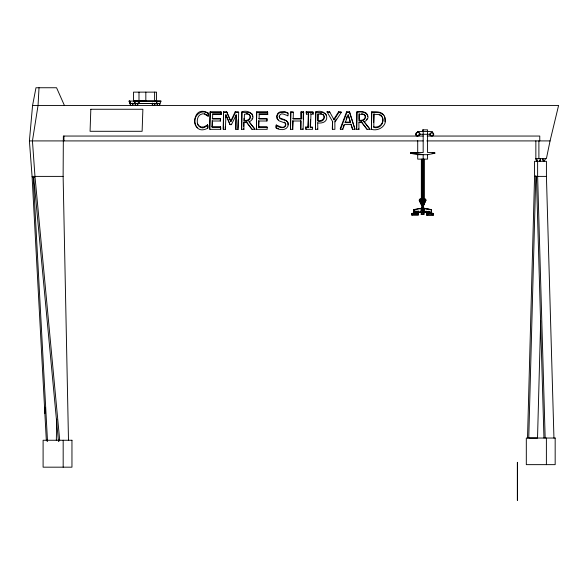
<?xml version="1.0" encoding="UTF-8"?>
<svg xmlns="http://www.w3.org/2000/svg" width="588" height="588" viewBox="0 0 588 588"><rect width="100%" height="100%" fill="white"/><g stroke="black" fill="none" stroke-linecap="round" stroke-linejoin="round"><path stroke-width="0.88" d="M68.487 440.258L63.122 176.393L63.357 136.048L423.154 136.048M139.003 101.018L138.996 103.503L138.996 92.132M430.24 212.871L433.209 213.503L433.43 215.083L426.609 215.083L426.822 213.495L430.291 212.937L430.225 212.341M426.778 213.959L430.195 213.069L429.924 213.37M426.837 215.083L426.844 213.841M429.784 213.121L432.988 213.576L433.26 214.921L426.969 214.921L427.153 213.628M535.793 176.393L535.8 175.761L528.752 438.038L537.528 438.038L540.673 320.519M44.872 413.408L44.989 407.205M56.33 440.258L56.742 419.178M527.524 438.038L534.573 176.393L534.543 161.31L546.421 161.31L546.421 176.393L553.947 438.038M197.311 123.318L198.413 125.45L201.067 127.037L203.985 126.905L207.579 124.943L207.777 128.169C190.291 137.614 190.769 103.532 207.99 112.947L208.284 113.484C209.416 119.504 204.683 112.117 201.809 114.079C198.744 114.697 197.289 117.99 197.274 120.856C197.068 123.62 198.354 126.979 201.361 127.574C204.146 129.514 209.254 122.238 207.777 128.169M208.189 116.203L207.99 112.947M220.794 127.317L212.261 127.317L212.481 121.01L220.426 121.01L220.493 119.011L212.547 119.011L212.709 114.359L221.235 114.359L221.014 111.816L210.181 111.816L209.6 128.787L209.894 129.323L220.721 129.323L220.5 126.78L211.967 126.78L212.187 120.481M209.894 129.323L210.181 111.816M220.5 126.78L220.721 129.323M221.235 114.359L221.014 111.816M223.55 111.816L223.264 129.323L225.41 129.323L225.917 114.697L230.055 124.649L231.451 124.649L236.303 114.697L235.803 129.323L238.111 129.323L238.691 112.352L238.397 111.816L235.193 111.816L230.694 121.268L226.689 111.816L223.55 111.816L223.264 129.323M225.182 126.957L225.41 129.323M225.498 117.821L225.586 115.079M235.979 115.079L235.803 129.323M237.846 127.89L238.118 119.856M255.038 129.323L249.121 121.936C258.191 117.071 249.532 108.964 241.911 111.816L241.624 129.323L243.924 129.323L243.866 122.039L246.49 122.039L252.046 129.323L255.038 129.323L248.827 121.4M241.624 129.323L241.911 111.816M243.719 126.258L243.866 122.039M244.218 120.694L244.439 114.293C252.825 111.735 251.789 123.083 244.218 120.694L243.991 118.328M267.76 114.359L267.466 113.822L258.933 113.822L259.227 114.359L267.76 114.359L267.533 111.816L256.699 111.816L256.412 129.323L267.246 129.323L267.018 126.78L258.492 126.78L258.705 120.481M256.412 129.323L256.699 111.816M267.312 127.317L258.786 127.317L258.999 121.01L266.945 121.01L267.018 119.011L266.724 118.475L258.771 118.475M259.227 114.359L259.065 119.011L267.018 119.011M266.724 118.475L266.945 121.01M267.466 113.822L267.533 111.816M279.557 117.843C283.291 119.393 290.34 120.658 287.841 126.449C285.731 130.609 279.954 130.102 276.404 128.309L276.11 127.772C274.545 121.15 282.828 131.139 285.334 125.457L285.518 123.384M276.404 128.309L276.206 124.943M279.44 117.629L279.609 115.579C281.814 110.39 289.362 119.276 288.032 113.139L285.364 111.793L280.292 111.86A5.571 5.358 -28.8 0 0 277.646 113.646L276.625 116.365L277.492 119.357M290.795 111.816L290.501 129.323L292.809 129.323L293.096 121.01L301.063 121.01L300.777 129.323L303.085 129.323L303.665 112.352L303.371 111.816L301.071 111.816L301.13 119.011L293.162 119.011L293.39 112.352L293.096 111.816L290.795 111.816L290.501 129.323M292.545 127.956L292.802 120.481M300.769 120.481L300.777 129.323M301.13 119.011L301.071 111.816M303.129 118.96L303.371 111.816M305.686 127.052L305.981 127.589L308.193 127.589L307.899 127.052L305.686 127.052L305.922 129.323L312.647 129.323L312.412 127.052L310.199 127.052L310.449 119.849M310.662 113.55L310.956 114.087L313.169 114.087L312.934 111.816L306.208 111.816L306.444 114.087L308.656 114.087L308.193 127.589M305.922 129.323L305.981 127.589M306.444 114.087L306.208 111.816M307.899 127.052L308.362 113.55L308.656 114.087M312.706 127.589L310.493 127.589L310.956 114.087M318.005 122.995C331.698 124.237 328.031 108.155 315.778 111.816L315.484 129.323L317.792 129.323L317.711 122.458M315.484 129.323L315.778 111.816M317.807 119.687L318.012 113.756L318.071 121.069C325.656 123.296 326.891 111.999 318.306 114.293M332.595 129.323L332.551 121.518L332.301 128.787L332.595 129.323L334.895 129.323L334.859 121.275L336.285 119.092M367.618 116.424C367.721 110.912 360.562 111.654 356.931 111.816L356.644 129.323L358.945 129.323L358.886 122.039L361.517 122.039L367.066 129.323L370.058 129.323L363.854 121.4L370.058 129.323M356.644 129.323L356.931 111.816M358.981 119.246L359.172 113.756L359.246 120.694C363.31 122.451 367.816 117.512 364.185 114.337M384.611 116.571C382.575 111.33 376.32 111.624 371.719 111.816L371.432 129.323C379.48 131.881 388.874 124.333 384.317 116.042M371.432 129.323L371.719 111.816M373.659 122.48L373.961 113.756L373.806 127.383C381.84 129.977 386.83 117.945 379.319 114.307M39.021 87.744L38.051 105.436L32.443 140.914L34.971 176.393L59.704 440.258L58.499 441.559L33.766 177.694L34.971 176.393M63.122 176.393L32.075 176.393L33.281 177.635L47.525 441.5L46.32 440.258L32.075 176.393L29.4 140.914L32.575 105.436L35.986 87.744L56.558 87.744L64.408 105.436M417.892 131.44L417.892 132.506A1.771 1.757 -90 0 1 419.648 134.277L418.957 135.167L419.193 134.277M414.841 213.084L415.415 213.326M415.378 213.326L414.959 213.209M416.12 211.731L415.863 211.114M416.385 211.467L415.856 211.055M418.678 211.459L418.075 211.68L418.031 211.195M417.267 214.252L417.62 214.252M418.516 211.68L418.002 211.276M418.002 211.121L418.502 211.621M419.244 208.711L421.104 208.784A1.61 1.595 -90 0 0 422.691 210.386A1.595 1.58 -90 0 0 424.315 208.784L425.947 208.696M422.449 204.705L422.875 204.146M422.272 208.666L422.441 209.093M423.117 208.894L423.007 208.468M423.029 211.276L422.787 211.709L422.427 211.371M423.132 211.371L422.515 211.68M428.042 214.252L427.63 214.363L428.005 214.517M429.96 213.37L430.1 213.473M432.298 214.576L432.202 214.208M287.892 124.943L287.87 122.495M384.883 121.789L384.692 116.983M32.575 105.436L558.6 105.436L550.059 140.914L546.399 158.65L535.484 158.65L536.763 161.31M411.666 213.87L415.084 212.782L417.928 213.326A0.904 0.897 -90 0 1 418.487 213.87L418.487 214.995L411.666 214.995L412.115 213.348M411.894 214.995C411.247 211.974 416.517 212.834 418.002 213.745M415.26 212.937L417.884 213.481A0.742 0.735 -90 0 1 418.296 213.87L418.303 214.84L412.026 214.84L412.276 213.554M413.136 214.282L412.725 214.223L412.952 214.583M421.17 213.929L421.184 213.878A0.911 0.904 -90 0 0 421.692 214.502M411.857 213.848L414.871 212.966M426.815 213.826L430.026 212.871M155.96 100.996L160.98 101.107L160.09 103.584L155.96 103.584M343.091 127.206L343.958 124.832M342.811 129.323L344.539 124.582L351.161 124.582L352.572 129.323L355.005 129.323L349.448 111.816L346.611 111.816L340.187 128.787L340.481 129.323L342.811 129.323L342.517 128.787M346.134 118.916L347.008 116.52M345.252 122.657L348.184 114.653L350.588 122.657L345.252 122.657L344.958 122.12L350.294 122.12L350.588 122.657M340.481 129.323L346.905 112.352L346.611 111.816M416.466 211.467L416.032 211.731M421.118 208.439L421.251 208.115A1.33 1.316 -90 0 1 422.044 207.498M421.427 208.115A3.631 3.602 90 0 0 422.015 205.69L423.264 205.69A5.924 5.865 90 0 0 423.838 208.115L424.029 208.439A1.33 1.316 -90 0 1 422.757 210.114A1.33 1.316 -90 0 1 421.42 208.439L421.552 208.115A3.631 3.602 -90 0 0 422.133 205.69M423.139 205.69A5.924 5.865 90 0 0 423.713 208.115L423.897 208.115A1.33 1.316 -90 0 0 421.611 208.115L421.478 208.439A1.33 1.316 -90 0 0 422.757 210.114A1.33 1.316 -90 0 0 423.963 208.439M422.316 208.556C421.809 209.982 423.705 208.123 422.191 208.556M422.353 211.276L423.117 211.276M424.345 211.195L424.396 211.121M424.984 211.459L424.389 211.68M427.66 214.252L428.064 214.304M430.284 213.37L430.085 213.069M432.165 214.252L432.548 214.252M251.973 118.879L252.296 118.137M425.293 199.545L423.566 203.566A1.242 1.227 90 0 1 423.015 205.653L422.743 205.69M425.058 199.038A1.661 1.646 90 0 1 425.859 200.324L423.639 205.072L425.991 200.317A1.661 1.646 90 0 0 425.183 199.038L420.089 199.038A1.573 1.558 -90 0 0 419.193 200.317L421.633 205.072L419.325 200.317A1.573 1.558 -90 0 1 420.222 199.038M235.193 111.816L235.487 112.352L230.988 121.797L226.689 111.816M544.209 161.31L545.488 158.65M422.008 199.038L420.229 202.441M422.934 199.038L420.692 203.389M423.86 199.038L421.148 204.337M421.405 204.448A1.242 1.227 90 0 0 422.324 205.653A1.242 1.227 90 0 1 422.699 203.213L424.779 199.038M420.618 199.038L419.494 200.934M421.353 199.038L419.847 201.655M338.592 111.816L333.8 119.305L334.094 119.842L338.886 112.352L341.334 112.352L341.04 111.816L338.592 111.816L338.886 112.352M335.153 121.812L341.334 112.352M366.544 119.54L366.993 118.879M419.413 135.167L417.892 136.048A1.771 1.757 -90 0 1 416.135 134.277L415.679 134.277M415.723 211.188L416.48 211.371M417.95 211.195L418.678 211.276M417.237 214.252L417.649 214.252M422.882 209.093L422.882 208.468L422.382 208.468M423.007 209.093L423.073 208.556M130.896 103.172L130.668 103.422A1.308 1.294 -90 0 0 131.594 105.487L131.933 105.472A1.308 1.294 -90 0 0 132.719 103.348L132.476 103.113M135.438 103.231L135.321 103.363A1.308 1.294 -90 0 0 135.924 105.348M135.696 103.231L135.578 103.363A1.308 1.294 -90 0 0 136.512 105.421L136.85 105.414A1.308 1.294 -90 0 0 137.636 103.29L137.577 103.231M152.527 103.216L152.468 103.267A1.308 1.294 -90 0 0 152.931 105.296M152.777 103.216L152.718 103.267A1.308 1.294 -90 0 0 153.505 105.392L153.843 105.406A1.308 1.294 -90 0 0 154.776 103.341L154.659 103.216M157.356 103.378L157.415 103.319A1.308 1.294 -90 0 0 157.819 105.399M157.856 103.143L157.606 103.378A1.308 1.294 -90 0 0 158.392 105.502L158.731 105.509A1.308 1.294 -90 0 0 159.664 103.451L159.429 103.201M422.948 204.705L422.478 204.793L422.875 204.756M417.274 214.208L417.37 214.576M424.315 211.121L424.823 211.063M427.696 214.208L427.696 214.473M364.148 121.936C373.159 116.938 364.766 109.728 357.225 112.352M422.97 209.166L422.39 209.225M420.736 211.673L420.295 211.673M424.389 211.063L424.948 211.195M425.639 208.439L431.526 209.644L431.526 212.341L413.621 212.341L413.621 209.644L419.553 208.439M413.893 209.872L419.575 208.696M423.176 129.845L423.176 152.527L410.453 152.527L410.453 153.284L417.708 154.688L427.572 154.688L434.819 153.284L434.819 152.527L427.572 152.527L427.572 129.845L422.574 129.845L422.574 131.44M155.96 101.107L156.562 100.996L133.52 100.996M422.787 204.793L422.265 204.631M422.868 209.21L421.964 208.666L423.066 208.468M138.996 101.283L145.831 100.996L145.831 92.132M129.713 101.07L129.081 101.077L129.941 103.569L130.573 103.561L129.713 101.077L129.72 103.481L156.746 103.547L156.746 101.018M136.923 103.481L155.269 103.444M160.98 101.107L129.081 101.077L129.963 103.561M133.498 103.561L134.16 103.481M329.589 111.816L329.883 112.352L327.318 112.352L327.031 111.816L329.589 111.816L334.094 119.842M210.475 112.352L221.309 112.352M223.844 112.352L226.983 112.352M235.487 112.352L238.691 112.352M242.205 112.352L249.165 112.514L251.84 113.903M256.993 112.352L267.827 112.352M291.089 112.352L293.39 112.352M301.365 112.352L303.665 112.352M306.502 112.352L313.228 112.352M316.072 112.352L323.032 112.602L325.745 114.146M346.905 112.352L349.742 112.352M372.013 112.352L379.782 112.712L383.56 114.961M212.415 113.822L220.941 113.822M359.466 114.293L363.355 114.417L364.957 115.285M374.255 114.293L378.606 114.528L381.656 116.24M207.895 115.667L208.005 116.203M212.253 118.475L220.199 118.475L220.493 119.011M292.868 118.475L300.843 118.475M243.924 120.158C247.555 121.782 252.377 117.512 249.165 114.337M244.16 122.576L246.784 122.576L252.046 129.323M359.18 122.576L361.811 122.576L367.066 129.323M276.5 125.479C278.822 127.427 283.46 129.044 285.628 125.994L285.812 123.921L284.519 122.098M373.512 126.846C379.378 128.36 384.817 122.679 382.149 116.938M420.104 134.277A1.771 1.757 -90 0 0 418.347 132.506L417.436 132.506L417.436 131.44L432.4 131.44L432.4 132.506A1.771 1.757 -90 0 0 430.644 134.277L419.494 134.277M431.945 132.506L432.4 132.506M433.246 134.277L433.701 134.277M419.134 134.733L419.589 134.733M427.101 136.048L539.769 136.048L539.769 140.914M29.4 140.914L423.11 140.914M426.785 140.914L550.059 140.914M410.453 153.284L415.929 153.284L423.176 154.688L423.176 159.12M432.084 153.284L434.819 153.284M534.543 176.393L546.421 176.393M421.398 201.39L421.772 201.39M423.808 201.39L424.191 201.39M422.603 201.611L422.985 201.611M419.215 208.439L421.471 208.439M423.661 208.439L425.969 208.439M413.621 209.644L413.959 212.341M413.893 212.062L431.269 212.077L431.269 209.857L425.653 208.696M414.856 212.341L414.856 212.827L415.304 212.341M414.856 212.827L415.363 212.341M417.928 213.326L417.693 213.326A0.904 0.897 -90 0 1 418.2 213.745M429.938 212.937L433.033 213.415M423.977 213.738L424.058 213.878A1.073 1.058 -90 0 1 423.536 214.502L421.611 214.502A0.911 0.904 -90 0 1 421.081 213.929L421.956 213.929M412.026 213.885L412.056 214.84M424.014 213.782L423.191 213.929L423.191 212.341M426.969 213.959L426.998 214.921M433.43 213.959L433.194 215.083M417.678 214.363L417.267 214.473M134.174 100.996L138.393 101.018M361.451 113.756L363.061 113.888M319.923 113.756L321.724 113.903M246.431 113.756L248.04 113.888M422.699 203.213L423.566 203.566M422.574 204.095L422.75 204.146M422.25 205.653L422.654 205.69M422.39 208.336L422.97 208.395M425.609 208.711L430.034 209.673M135.431 103.539L134.63 101.018M432.739 213.4L433.224 213.782M276.11 127.772L278.558 128.713M288.032 113.139L284.327 112.117L280.586 112.396A5.571 5.358 -28.8 0 0 277.933 114.182L277.058 115.909L277.161 118.651M204.389 113.66L206.954 115.005M208.284 113.484C200.221 107.898 191.188 118.32 195.951 126.163M424.315 211.621L424.904 211.276M420.802 211.121L420.31 211.621M415.091 213.459L415.378 213.209M285.452 123.193L279.168 120.885L277.198 118.82M196.539 126.868L197.634 127.839M322.981 114.403C326.48 117.666 321.526 122.01 317.777 120.533L318.071 121.069M277.654 119.43L278.22 119.945M287.583 121.826C285.393 118.872 279.234 120.775 279.035 116.123M137.32 103.231L137.371 103.29A1.308 1.294 -90 0 1 137.202 105.127M423.081 211.195L422.529 211.121L422.529 211.621M327.031 111.816L332.845 122.054M361.517 122.039L361.811 122.576M359.246 120.694L358.952 120.158C362.098 121.054 366.39 119.063 364.979 115.277M358.651 128.787L358.945 129.323M355.005 129.323L349.448 111.816M352.572 129.323L350.867 124.046M312.875 113.55L313.169 114.087M317.498 128.787L317.792 129.323M310.199 127.052L310.493 127.589M302.791 128.787L303.085 129.323M287.944 115.836L287.473 115.307L287.767 115.836M292.515 128.787L292.809 129.323M276.367 124.943L276.661 125.479M258.492 126.78L258.786 127.317M246.49 122.039L246.784 122.576M243.63 128.787L243.924 129.323M237.817 128.787L238.111 129.323M231.157 124.112L231.451 124.649M230.055 124.649L225.968 114.991M220.132 120.481L220.426 121.01M211.967 126.78L212.261 127.317M207.579 124.943L207.873 125.479M207.402 124.943L207.696 125.479M412.688 214.444L413.099 214.282M420.898 211.276C419.45 210.438 420.758 212.613 420.773 211.195M252.142 114.19L252.597 116.424M536.697 158.65L537.616 161.31L537.63 176.393L545.164 438.038M326.075 114.52L326.443 115.623M134.843 103.547L133.998 101.018L134.799 103.539M348.133 114.917L350.294 122.12M424.286 208.784L424.315 208.784A1.61 1.595 -90 0 1 422.691 210.386A1.595 1.58 -90 0 1 421.162 208.784M424.066 213.929L423.97 213.878A1.073 1.058 90 0 1 423.456 214.502M536.396 176.393L543.951 438.038M546.384 438.038L546.384 464.645M538.895 140.914L538.895 158.65M535.852 140.914L535.852 158.65M517.396 462.344L517.396 500.256M517.389 462.344L517.389 500.256M429.85 212.341L429.879 212.937M429.791 212.341L429.791 212.871M427.572 154.688L427.572 159.12L417.708 159.12L417.708 154.688M424.205 198.641L424.205 159.26L423.764 159.26L423.764 198.641M423.279 212.341L423.279 213.929M423 198.906L423 159.26L422.559 159.26L422.559 198.906M421.956 212.341L421.875 213.929M421.787 198.641L421.787 159.26L421.353 159.26L421.346 198.641M418.347 131.44L418.347 132.506M417.708 140.664L417.708 152.527M415.929 152.527L415.929 153.284M415.201 213.047L415.201 213.488M414.915 212.341L414.915 212.827M414.209 209.857L414.165 212.077M156.562 103.584L156.562 92.132L133.52 92.132L133.564 101.077M154.615 92.132L154.615 100.996M63.945 136.048L63.945 140.914M63.173 440.258L63.173 467.173M432.371 132.741A1.771 1.757 -90 0 1 432.731 133.02M433.011 133.388A1.771 1.757 -90 0 1 433.011 135.167M430.614 135.813A1.771 1.757 -90 0 1 429.791 133.814M430.703 133.02A1.771 1.757 -90 0 1 433.54 133.527A1.771 1.757 -90 0 1 432.099 136.041A1.771 1.757 -90 0 1 430.247 133.814M154.747 104.319A1.308 1.294 -90 0 1 154.468 104.936M159.649 104.083A1.308 1.294 -90 0 1 159.635 104.421M416.135 134.277A1.771 1.757 -90 0 1 417.892 132.506M421.552 208.115A1.33 1.316 -90 0 1 423.838 208.115M132.638 103.642A1.308 1.294 -90 0 1 132.52 104.943M130.712 105.252A1.308 1.294 -90 0 1 130.404 103.422M416.98 135.99A1.771 1.757 -90 0 1 415.738 133.814A1.771 1.757 -90 0 1 417.892 132.565M423.051 207.63A1.33 1.316 -90 0 1 423.323 207.843M423.705 203.83A1.242 1.227 90 0 1 423.257 205.528M90.824 109.265L90.067 131.293L142.12 131.293L142.877 109.265L90.824 109.265M426.528 211.276L427.204 211.459L426.528 211.276M428.74 211.276L429.431 211.459L428.74 211.276M540.57 158.694L539.71 161.355L540.57 158.694M542.665 158.65L543.444 161.355L542.665 158.65M555.168 438.038L526.311 438.038L526.311 464.645L555.168 464.645L555.168 438.038M71.957 440.258L43.1 440.258L43.1 467.173L71.957 467.173L71.957 440.258M33.781 177.679L33.281 177.635L33.766 177.694"/></g></svg>
